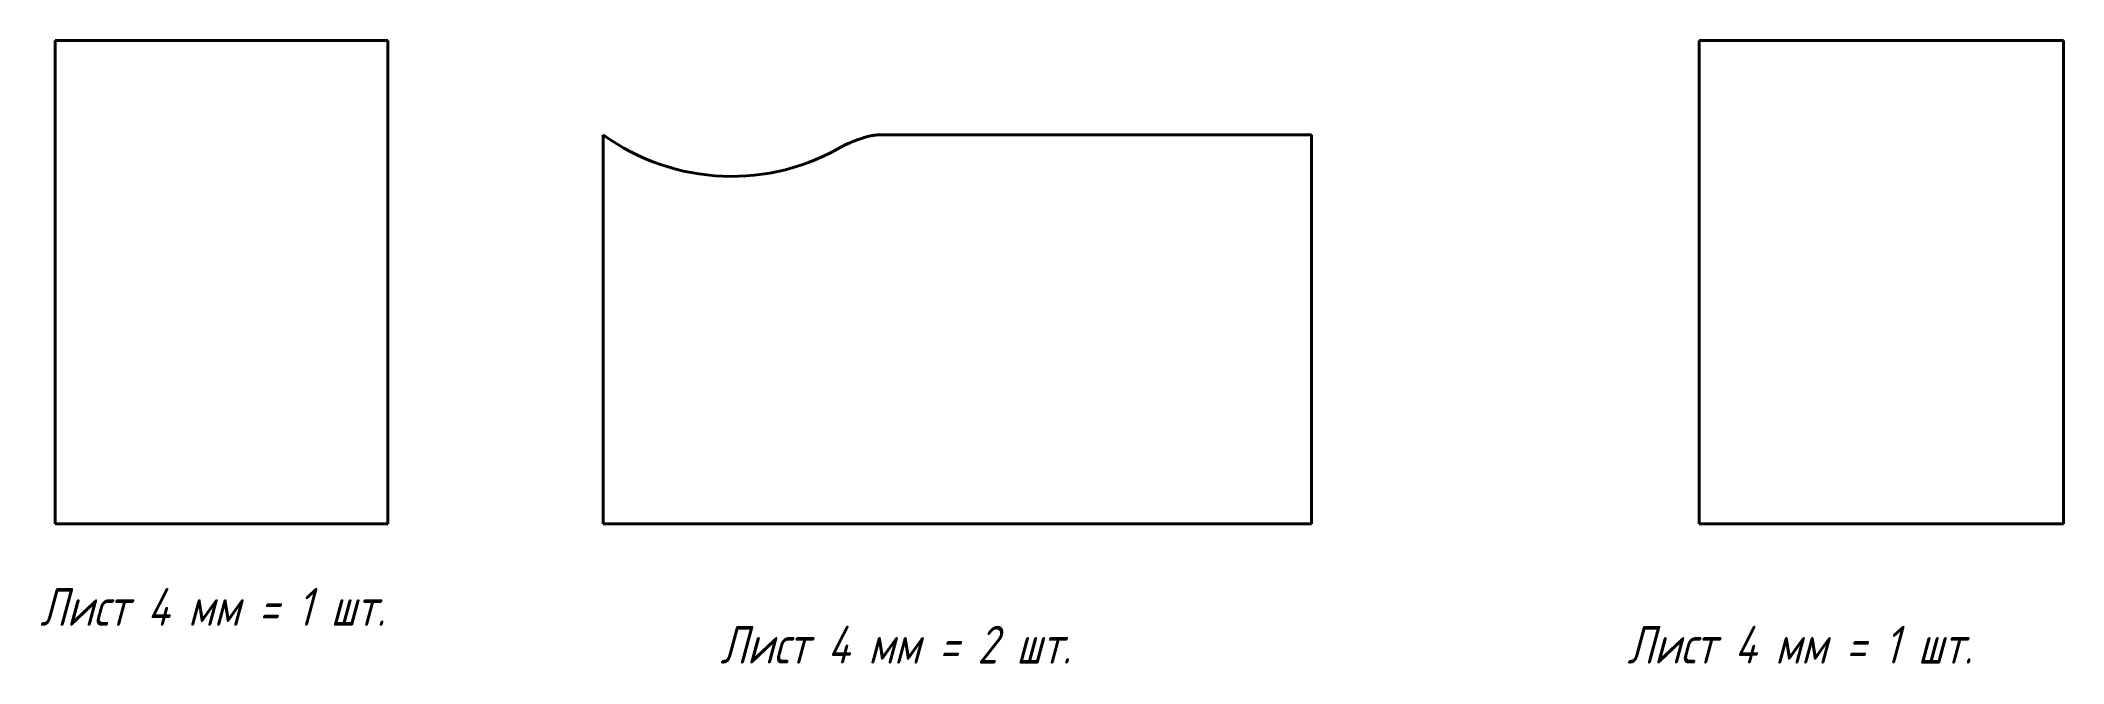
# Model space of a CAD drawing. Header units: millimetres. Extents: x -4 to 531, y -37 to 128.
import ezdxf

# ---------------------------------------------------------------- set-up
doc = ezdxf.new("R2010")
doc.units = ezdxf.units.MM
doc.linetypes.add('K5LT_BASIC', pattern=[0])
doc.styles.add('KTEXTSTYLE', font='GOST_AU.SHX', dxfattribs={"width": 0.96, "height": 5})

msp = doc.modelspace()

# ---------------------------------------------------------------- linework, layer by layer
at = {"color": 7, "linetype": 'K5LT_BASIC', "lineweight": 40, "true_color": 0xffffff}
for p, q in [((0, 128), (0, 0)), ((88, 128), (0, 128)), ((88, 0), (88, 128)), ((435, 128), (435, 0)), ((531.45, 128), (435, 128)), ((531.45, 128), (531.45, 0)), ((145, 0), (145, 103)), ((145, 103), (145.01, 103)), ((217.91, 103), (218.42, 103)), ((218.42, 103), (332.42, 103)), ((332.42, 0), (332.42, 103)), ((0, 0), (88, 0)), ((145, 0), (209, 0)), ((209, 0), (218.42, 0)), ((218.42, 0), (332.42, 0)), ((531.45, 0), (435, 0))]:
    msp.add_line(p, q, dxfattribs=at)
msp.add_arc((179, 150), 58, 234.1296, 301.1474, dxfattribs=at)
msp.add_open_spline([(209, 100.36), (209.15, 100.42), (209.54, 100.58), (210.37, 100.92), (211.41, 101.34), (212.56, 101.79), (213.58, 102.15), (214.56, 102.45), (215.39, 102.66), (216.12, 102.81), (216.63, 102.88), (217.03, 102.93), (217.32, 102.96), (217.61, 102.99), (217.81, 103), (217.91, 103)], degree=3, knots=[0, 0, 0, 0, 0.786746, 2.097988, 4.458225, 6.327449, 8.196673, 9.729512, 11.262352, 12.23091, 13.199468, 13.649601, 14.099734, 14.549867, 15, 15, 15, 15], dxfattribs=at)

# ---------------------------------------------------------------- texts
at = {"color": 7, "char_height": 10, "attachment_point": 1, "style": 'KTEXTSTYLE'}
for s, insert in [('\\H3.5;\\W0.965;\\Q15;\\Q15;\\H10.00;Лист 4 мм = 1 шт.', (-4, -17)), ('\\H3.5;\\W0.965;\\Q15;\\Q15;\\H10.00;Лист 4 мм = 2 шт.', (176, -27)), ('\\H3.5;\\W0.965;\\Q15;\\Q15;\\H10.00;Лист 4 мм = 1 шт.', (416, -27))]:
    msp.add_mtext(s, dxfattribs=dict(at, insert=insert))

doc.saveas('drawing.dxf')
